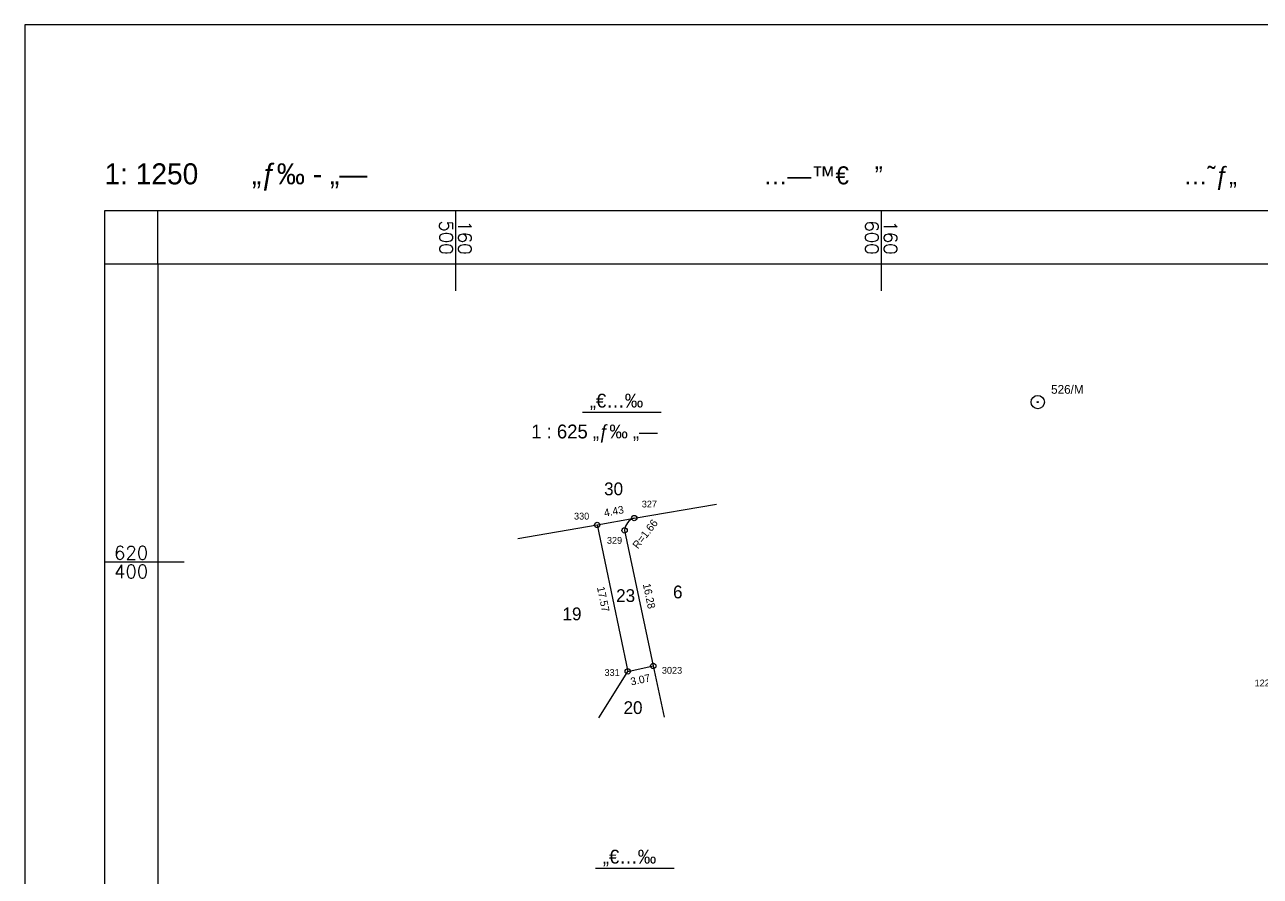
# Model space of a CAD drawing. Extents: x 160399 to 161261, y 619798 to 620526.
# Drawn here: x 160398.8 to 160689.1, y 620326.2 to 620526.2 of the extents above; entities that cross this region are included whole.
import ezdxf
from ezdxf.enums import TextEntityAlignment as Align

# ---------------------------------------------------------------- set-up
doc = ezdxf.new("R2010")
doc.units = 0
doc.header["$LTSCALE"] = 0.375
doc.header["$MEASUREMENT"] = 0
doc.layers.get('0').update_dxf_attribs({"linetype": 'CONTINUOUS'})
for name, color, linetype in [('DRWP002', 2, 'CONTINUOUS'), ('DRWP007', 7, 'CONTINUOUS'), ('DRWS010', 2, 'CONTINUOUS'), ('DRWS012', 2, 'CONTINUOUS'), ('DRWT003', 2, 'CONTINUOUS'), ('DRWT004', 2, 'CONTINUOUS'), ('PCLP004', 7, 'CONTINUOUS'), ('PCLS007', 4, 'CONTINUOUS'), ('PCLS012', 4, 'CONTINUOUS'), ('SRVS002', 6, 'CONTINUOUS'), ('SRVS007', 2, 'CONTINUOUS'), ('UD_PCLS008', 11, 'CONTINUOUS')]:
    doc.layers.add(name, color=color, linetype=linetype)
doc.styles.add('B', font='txt', dxfattribs={"height": 2})
doc.styles.add('HEBTXT', font='hebtxt')
doc.styles.add('MD-2010', font='hebtxt.shx', dxfattribs={"height": 2.5})
doc.styles.add('ME-2510', font='txt.shx', dxfattribs={"height": 3.125})

# ---------------------------------------------------------------- blocks, each defined once
blk = doc.blocks.new('SRVS002')
for radius in [1.25, 0.1]:
    blk.add_circle((0, 0), radius)
blk = doc.blocks.new('PCLS008')
at = {"style": 'HEBTXT', "flags": 1}
blk.add_attdef('CAPTION', text='', height=1.5, dxfattribs=at).set_placement((-0.17, -14.19), align=Align.CENTER)
blk = doc.blocks.new('SRVS007')
blk.add_circle((0, 0), 0.5)
at = {"style": 'HEBTXT'}
blk.add_attdef('NAME', text='', height=1.8, dxfattribs=at).set_placement((-0.01, -3), align=Align.CENTER)
for tag, flags, p in [('KIND', 1, (0, -6.04, 0)), ('HEIGHT', 1, (0, -8, 0)), ('SOURCE-CODE', 9, (0, -9.96, 0)), ('MARK-CODE', 9, (0, -11.92, 0))]:
    blk.add_attdef(tag, text='', height=1.8, dxfattribs=dict(at, flags=flags)).set_placement(p, align=Align.CENTER)
blk = doc.blocks.new('PCLS007')
blk.add_circle((0, 0), 0.00313)

msp = doc.modelspace()

# ---------------------------------------------------------------- hatches: boundary and pattern name
at = {"layer": 'DRWS012'}
h = msp.add_hatch(dxfattribs=at)
h.set_pattern_fill('U', color=256, scale=100, style=0, double=1, pattern_type=0)
h.set_pattern_definition([(0, (0, 0), (0, 100), []), (90, (0, 0), (-100, 6e-15), [])])
h.paths.add_polyline_path([(160417.5, 619857.5), (161242.5, 619857.5), (161242.5, 620482.5), (160417.5, 620482.5)])
h.paths.add_polyline_path([(160436.25, 619876.25), (161223.75, 619876.25), (161223.75, 620463.75), (160436.25, 620463.75)], flags=16)

# ---------------------------------------------------------------- linework, layer by layer
at = {"layer": 'DRWP002'}
for points in [[(160417.5, 619857.5), (161242.5, 619857.5), (161242.5, 620482.5), (160417.5, 620482.5)], [(160430, 619870), (161230, 619870), (161230, 620470), (160430, 620470)]]:
    msp.add_lwpolyline(points, close=True, dxfattribs=at)
at = {"layer": 'DRWP002', "flags": 128}
for points in [[(160430, 620470), (160430, 620482.5)], [(160430, 620470), (160417.5, 620470)]]:
    msp.add_lwpolyline(points, dxfattribs=at)
at = {"layer": 'DRWP007'}
msp.add_lwpolyline([(160398.75, 619813.75), (161261.25, 619813.75), (161261.25, 620526.25), (160398.75, 620526.25)], close=True, dxfattribs=at)
at = {"layer": 'DRWT003', "flags": 128}
for points in [[(160529.81, 620435.24), (160548.31, 620435.24)], [(160532.86, 620328.11), (160551.37, 620328.11)]]:
    msp.add_lwpolyline(points, dxfattribs=at)
at = {"layer": 'PCLP004'}
for p, q in [((160541.97, 620410.36), (160561.29, 620413.66)), ((160533.27, 620408.74), (160541.97, 620410.36)), ((160514.64, 620405.55), (160533.27, 620408.74)), ((160533.27, 620408.74), (160540.45, 620374.34)), ((160539.71, 620407.46), (160546.45, 620375.61)), ((160533.65, 620363.44), (160540.45, 620374.34)), ((160540.45, 620374.34), (160546.45, 620375.61)), ((160546.45, 620375.61), (160548.99, 620363.61))]:
    msp.add_line(p, q, dxfattribs=at)
msp.add_arc((160543.02, 620407.22), 3.32, 108.4168, 175.7239, dxfattribs=at)

# ---------------------------------------------------------------- block references
at = {"layer": 'PCLS007'}
ref = msp.add_blockref('PCLS007', (160537.62, 620409.55), dxfattribs=dict(at, xscale=1.25, yscale=1.25, zscale=1.25, rotation=10.54957549329266))
ref.add_attrib('FRONT-LEN', '4.43', dxfattribs={"layer": '0', "height": 1.8, "rotation": 10.5496, "style": 'HEBTXT'}).set_placement((160537.34, 620411.09), align=Align.CENTER)
ref = msp.add_blockref('PCLS007', (160543.08, 620391.54, 1000), dxfattribs=dict(at, xscale=1.25, yscale=1.25, zscale=1.25, rotation=281.9416276100984))
ref.add_attrib('FRONT-LEN', '16.28', dxfattribs={"layer": '0', "height": 1.8, "rotation": 281.9416, "style": 'HEBTXT'}).set_placement((160544.61, 620391.86), align=Align.CENTER)
ref = msp.add_blockref('PCLS007', (160536.86, 620391.54), dxfattribs=dict(at, xscale=1.25, yscale=1.25, zscale=1.25, rotation=281.7895711706952))
ref.add_attrib('FRONT-LEN', '17.57', dxfattribs={"layer": '0', "height": 1.8, "rotation": 281.7896, "style": 'HEBTXT'}).set_placement((160533.82, 620391.11), align=Align.CENTER)
ref = msp.add_blockref('PCLS007', (160543.45, 620374.98, 1000), dxfattribs=dict(at, xscale=1.25, yscale=1.25, zscale=1.25, rotation=11.94354401774715))
ref.add_attrib('FRONT-LEN', '3.07', dxfattribs={"layer": '0', "height": 1.8, "rotation": 11.9435, "style": 'HEBTXT'}).set_placement((160543.59, 620371.51), align=Align.CENTER)
at = {"layer": 'PCLS012'}
ref = msp.add_blockref('PCLS007', (160540.41, 620409.26), dxfattribs=dict(at, xscale=1.25, yscale=1.25, zscale=1.25, rotation=52.0728032877668))
ref.add_attrib('FRONT-LEN', 'R=1.66', dxfattribs={"layer": '0', "height": 1.8, "rotation": 52.0728, "style": 'HEBTXT'}).set_placement((160545.24, 620406.07), align=Align.CENTER)
at = {"layer": 'SRVS002'}
ref = msp.add_blockref('SRVS002', (160636.78, 620437.61, 1000), dxfattribs=dict(at, xscale=1.25, yscale=1.25, zscale=1.25))
ref.add_attrib('NAME', '526/M', dxfattribs={"layer": '0', "height": 2.06, "style": 'HEBTXT'}).set_placement((160643.75, 620439.56), align=Align.CENTER)
at = {"layer": 'SRVS007'}
ref = msp.add_blockref('SRVS007', (160541.97, 620410.36, 1000), dxfattribs=dict(at, xscale=1.25, yscale=1.25, zscale=1.25))
ref.add_attrib('NAME', '327', dxfattribs={"layer": '0', "height": 1.6, "style": 'HEBTXT'}).set_placement((160545.53, 620412.85), align=Align.CENTER)
ref = msp.add_blockref('SRVS007', (160533.27, 620408.74, 1000), dxfattribs=dict(at, xscale=1.25, yscale=1.25, zscale=1.25))
ref.add_attrib('NAME', '330', dxfattribs={"layer": '0', "height": 1.6, "style": 'HEBTXT'}).set_placement((160529.61, 620410.01), align=Align.CENTER)
ref = msp.add_blockref('SRVS007', (160539.71, 620407.46, 1000), dxfattribs=dict(at, xscale=1.25, yscale=1.25, zscale=1.25))
ref.add_attrib('NAME', '329', dxfattribs={"layer": '0', "height": 1.6, "style": 'HEBTXT'}).set_placement((160537.34, 620404.32), align=Align.CENTER)
ref = msp.add_blockref('SRVS007', (160540.45, 620374.34, 1000), dxfattribs=dict(at, xscale=1.25, yscale=1.25, zscale=1.25))
ref.add_attrib('NAME', '331', dxfattribs={"layer": '0', "height": 1.6, "style": 'HEBTXT'}).set_placement((160536.77, 620373.27), align=Align.CENTER)
ref = msp.add_blockref('SRVS007', (160546.45, 620375.61, 1000), dxfattribs=dict(at, xscale=1.25, yscale=1.25, zscale=1.25))
ref.add_attrib('NAME', '3023', dxfattribs={"layer": '0', "height": 1.6, "style": 'HEBTXT'}).set_placement((160550.85, 620373.79), align=Align.CENTER)
ref = msp.add_blockref('SRVS007', (160693.83, 620369.3, 2000), dxfattribs=dict(at, xscale=1.25, yscale=1.25, zscale=1.25))
ref.add_attrib('NAME', '1225', dxfattribs={"layer": '0', "height": 1.6, "style": 'HEBTXT'}).set_placement((160690.13, 620370.82), align=Align.CENTER)
at = {"layer": 'UD_PCLS008'}
ref = msp.add_blockref('PCLS008', (160537.12, 620416.35, 60), dxfattribs=dict(at, xscale=1.25, yscale=1.25, zscale=1.25))
ref.add_attrib('PARCEL', '30', dxfattribs={"layer": '0', "height": 3, "style": 'HEBTXT'}).set_placement((160537.12, 620417.22), align=Align.MIDDLE_CENTER)
ref = msp.add_blockref('PCLS008', (160539.95, 620391.27, 46), dxfattribs=dict(at, xscale=1.25, yscale=1.25, zscale=1.25))
ref.add_attrib('PARCEL', '23', dxfattribs={"layer": '0', "height": 3, "style": 'HEBTXT'}).set_placement((160539.95, 620392.15), align=Align.MIDDLE_CENTER)
ref = msp.add_blockref('PCLS008', (160552.2, 620392.12, 12), dxfattribs=dict(at, xscale=1.25, yscale=1.25, zscale=1.25))
ref.add_attrib('PARCEL', '6', dxfattribs={"layer": '0', "height": 3, "style": 'HEBTXT'}).set_placement((160552.2, 620393), align=Align.MIDDLE_CENTER)
ref = msp.add_blockref('PCLS008', (160527.35, 620386.97, 38), dxfattribs=dict(at, xscale=1.25, yscale=1.25, zscale=1.25))
ref.add_attrib('PARCEL', '19', dxfattribs={"layer": '0', "height": 3, "style": 'HEBTXT'}).set_placement((160527.35, 620387.85), align=Align.MIDDLE_CENTER)
ref = msp.add_blockref('PCLS008', (160541.69, 620364.95, 40), dxfattribs=dict(at, xscale=1.25, yscale=1.25, zscale=1.25))
ref.add_attrib('PARCEL', '20', dxfattribs={"layer": '0', "height": 3, "style": 'HEBTXT'}).set_placement((160541.69, 620365.83), align=Align.MIDDLE_CENTER)

# ---------------------------------------------------------------- texts
at = {"layer": 'DRWS010', "color": 2}
for s, height, style, p in [('1: 1250', 4.939, 'B', (160417.5, 620488.75)), ('„ƒ‰ - „—', 4.939, 'HEBTXT', (160452.12, 620488.75)), ('…—™€', 4.226, 'HEBTXT', (160572.32, 620488.75)), (' ”', 4.226, 'HEBTXT', (160596.91, 620488.75)), ('…˜ƒ„', 4.226, 'HEBTXT', (160671.04, 620488.75))]:
    msp.add_text(s, height=height, dxfattribs=dict(at, style=style)).set_placement(p)
at = {"layer": 'DRWT003', "style": 'MD-2010'}
for s, p in [('„€…‰', (160531.53, 620436.32)), ('1 : 625 „ƒ‰ „—', (160517.76, 620429.07)), ('„€…‰', (160534.59, 620329.19))]:
    msp.add_text(s, height=3.25, dxfattribs=at).set_placement(p)
at = {"layer": 'DRWT004', "style": 'ME-2510'}
for s, p in [('500', (160497.81, 620476.25)), ('160', (160502.19, 620476.25)), ('600', (160597.81, 620476.25)), ('160', (160602.19, 620476.25))]:
    msp.add_text(s, height=3.125, rotation=270, dxfattribs=at).set_placement(p, align=Align.MIDDLE)
for s, p in [('620', (160423.75, 620402.19)), ('400', (160423.75, 620397.81))]:
    msp.add_text(s, height=3.125, dxfattribs=at).set_placement(p, align=Align.MIDDLE)

doc.saveas('drawing.dxf')
